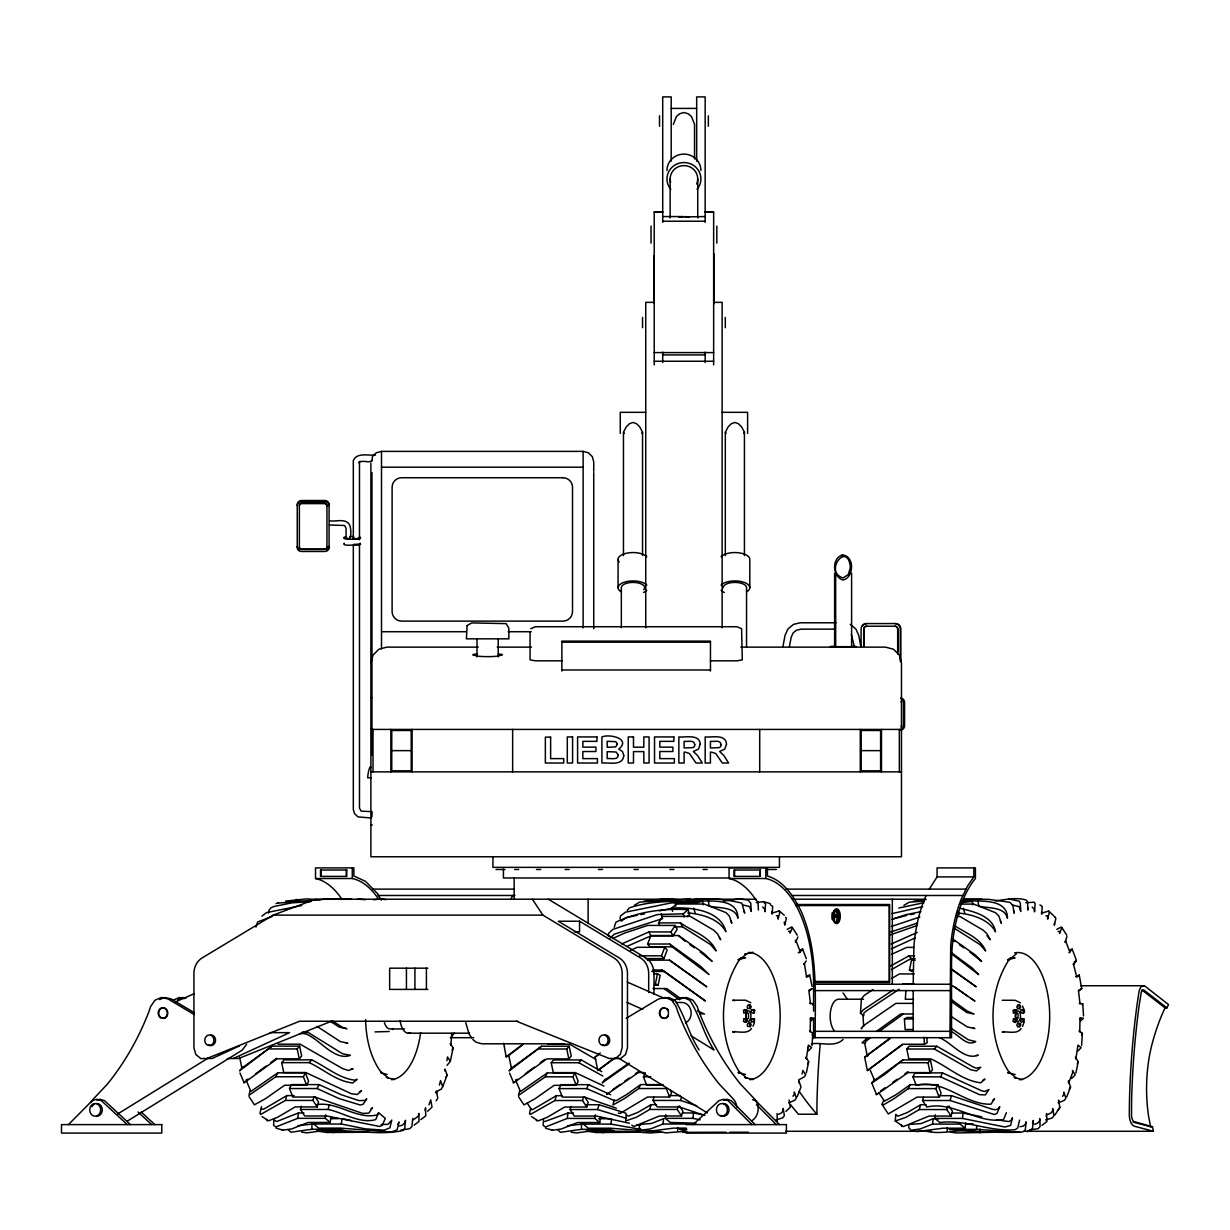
<?xml version="1.0" encoding="UTF-8"?>
<svg xmlns="http://www.w3.org/2000/svg" width="1230" height="1230" viewBox="0 0 1230 1230"><rect width="100%" height="100%" fill="white"/><g stroke="black" fill="none" stroke-linecap="round" stroke-linejoin="round"><path stroke-width="1.5" d="M790.598 1104.725A365.064 182.532 90 0 0 798.47 1114.226L816.858 1114.226L817.012 1100.727A455.792 227.888 90 0 1 820.241 1043.624M255.917 927.113L257.639 921.962L272.522 916.289M608.435 936.153L608.527 933.478L612.909 929.373L657.389 914.567L683.219 913.798L688.154 909.708L689.553 914.52L687.078 916.581M614.201 927.297L615.938 922.131C638.324 911.645 663.57 908.17 688.154 909.708M1054.986 1114.872L1059.845 1107.4L1058.615 1100.127L1058.492 1102.68M436.419 1093.562L436.542 1091.01L437.772 1098.282L436.143 1100.758M450.995 1044.024L451.702 1033.354M811.062 1020.9L813.83 1018.148L810.432 1017.717L810.201 1031.862L809.571 1030.755L812.83 1033.277L812.031 1045.439M899.207 989.212L865.966 1011.245L863.906 1013.028L863.721 1015.795L860.462 1013.274L861.4 998.852L864.229 995.378L872.992 989.55M905.91 990.411L905.326 999.267L913.613 999.267M1080.617 1020.977L1083.384 1018.225L1079.986 1017.794L1079.771 1031.939L1079.125 1030.832L1082.385 1033.354L1081.585 1045.515M1054.525 923.146L1054.31 925.191L1055.894 918.441L1055.186 917.395M273.983 1119.377L273.583 1125.327L275.92 1126.941L297.706 1118.347L325.274 1118.347L330.209 1122.437L330.932 1117.055M297.706 1118.347L298.429 1112.966L303.933 1112.966M325.274 1118.347L325.75 1114.764M397.828 1124.481L399.012 1121.975L397.136 1129.74L391.417 1132.061L340.756 1128.125L318.693 1128.125L313.742 1124.02L341.325 1124.02L342.032 1118.639L351.288 1120.515M543.537 1119.454L543.137 1125.404L545.474 1127.018L567.261 1118.424L594.828 1118.424L599.779 1122.513L600.486 1117.132M567.261 1118.424L567.983 1113.042L573.488 1113.042M594.828 1118.424L595.305 1114.841M660.971 1132.138L610.311 1128.202L588.248 1128.202L583.312 1124.097L610.88 1124.097L611.602 1118.716L598.733 1118.716M639.231 1125.204L639.277 1127.833L641.522 1130.155L650.655 1128.879L662.97 1124.02L663.693 1118.639L651.377 1123.497L640.83 1124.297M696.042 1123.205L670.242 1122.437L665.292 1118.347L665.784 1114.764M665.292 1118.347L692.874 1118.347L693.582 1112.966L704.682 1115.21M908.786 1125.281L908.832 1127.91L911.076 1130.247L920.209 1128.971L932.524 1124.097L933.247 1118.716L938.751 1118.716M1019.609 1120.115L1017.733 1127.879L1015.211 1129.694C989.704 1132.107 965.442 1119.131 939.797 1122.513L934.861 1118.424L935.338 1114.841M934.861 1118.424L962.429 1118.424L963.152 1113.042L981.648 1116.779M916.888 1131.631L942.98 1128.202L965.043 1128.202L965.75 1122.821M268.524 913.121L268.97 910.261L270.938 907.832L273.875 906.51L291.833 902.866L310.929 901.575M620.074 918.795L620.52 915.935L625.424 912.183L671.488 902.866L697.395 902.605L702.699 901.221L703.176 904.803M777.329 1121.499L777.083 1113.519M425.073 1110.567L425.534 1107.846L425.78 1115.825L420.875 1119.577M1046.177 1116.333L1046.653 1113.596L1046.884 1121.576L1041.979 1125.327M782.957 646.488L785.032 635.433L787.861 629.068L793.504 624.363L800.299 622.78L835.97 622.78M789.399 646.688L791.151 637.34L793.073 633.004L796.425 630.221L801.038 629.145L835.155 629.145M673.317 124.415L676.438 116.466L679.867 113.667L683.942 112.56L688.001 113.667L691.445 116.466L694.55 124.415L694.55 158.962M447.013 1065.349L450.318 1061.382L453.117 1047.929L450.303 1043.486L450.749 1045.208M657.466 973.868L655.421 983.754L658.112 985.199L660.156 975.313L657.466 973.868L653.791 973.868M808.433 1050.835L811.6 1047.545L808.387 1045.054L806.327 1058.922L805.865 1057.2L808.679 1061.644L806.327 1072.991M912.122 971.562L909.431 970.116L911.492 960.23L915.166 960.23M1075.881 1073.067L1078.233 1061.721L1075.435 1057.277L1075.881 1058.999L1077.941 1045.131L1081.155 1047.637L1077.987 1050.927M370.891 663.032L373.028 655.083L378.855 649.255L386.804 647.134L478.239 647.134M372.321 457.637C372.767 465.54 362.942 458.882 358.699 462.603L360.021 461.312M261.544 1106.646L259.961 1113.396L260.668 1114.442L285.391 1100.435L312.958 1100.435L317.202 1106.939L295.154 1106.939L277.734 1117.194L268.54 1120.822L262.036 1116.548M285.391 1100.435L286.79 1095.607L294.139 1095.607M316.571 1104.648C337.343 1101.127 356.685 1120.038 377.072 1114.887L378.548 1112.75L385.282 1118.316L382.438 1125.158L379.701 1126.48L326.765 1115.979L304.717 1115.979L300.474 1109.46L301.396 1106.247M312.958 1100.435L313.896 1097.206M317.202 1106.939L318.601 1102.126L315.203 1096.914M300.474 1109.46L328.041 1109.46L329.425 1104.648M378.548 1112.75L375.719 1119.592C360.052 1124.174 343.201 1112.55 328.041 1109.46M530.653 1108.261L529.515 1113.473L530.222 1114.518L554.945 1100.512L582.513 1100.512L586.756 1107.031L564.708 1107.031L547.288 1117.271L538.094 1120.914L531.591 1116.625M554.945 1100.512L556.344 1095.684L561.849 1095.684M629.452 1123.236L596.319 1116.056L574.272 1116.056L570.028 1109.552L570.951 1106.323M582.513 1100.512L583.451 1097.298M586.756 1107.031L588.155 1102.203L584.757 1096.991M570.028 1109.552L597.596 1109.552L598.995 1104.725L625.901 1113.196M626.239 1114.288L625.701 1120.914L636.556 1117.194L649.686 1109.46L677.253 1109.46L681.497 1115.979L659.449 1115.979L633.804 1126.511L631.805 1125.158M649.686 1109.46L651.085 1104.648L656.589 1104.648M704.636 1115.395L679.283 1106.939L657.235 1106.939L652.992 1100.435L653.914 1097.206M677.253 1109.46L678.191 1106.247M652.992 1100.435L680.559 1100.435L681.482 1097.206M681.497 1115.979L682.896 1111.151L679.498 1105.939M895.794 1114.365L895.255 1120.991L903.358 1126.588L929.004 1116.056L951.051 1116.056L952.451 1111.244L949.053 1106.031M895.255 1120.991L906.11 1117.271L919.24 1109.552L920.64 1104.725L926.144 1104.725M1006.386 1112.72L1003.542 1119.561C977.742 1124.389 953.558 1100.712 926.79 1107.031L922.546 1100.512L923.469 1097.298M951.051 1116.056L946.808 1109.552L947.746 1106.323M950.114 1100.512L951.513 1095.684L992.595 1109.368L995.7 1109.721L998.33 1108.768L999.775 1106.723L996.977 1113.473L994.317 1114.518L950.114 1100.512L922.546 1100.512M795.395 940.335L795.579 942.318L797.947 936.937M623.456 555.529L623.456 432.284L626.239 426.918L629.345 423.796L633.004 422.428L636.648 423.796L639.754 426.918L642.552 432.284L642.552 555.529M725.316 555.529L725.316 432.284L728.114 426.918L731.22 423.796L734.879 422.428L738.523 423.796L741.629 426.918L744.427 432.284L744.427 555.529M1032.508 1123.128L1033.338 1120.422L1032.508 1128.571L1027.158 1131.708M787.231 929.296L791.889 926.928L792.381 927.651L789.967 933.109L790.46 931.494L788.522 931.31M878.927 1092.87L884.447 1101.173L895.963 1094.746L910.277 1084.676L937.844 1084.676L941.104 1093.163L939.12 1097.099L917.073 1097.099L888.26 1113.949L881.987 1104.356L883.77 1100.143M1056.785 929.373L1061.444 927.005L1061.951 927.727L1059.522 933.186L1060.014 931.571L1058.077 931.387M435.435 1092.394L441.355 1089.042L442.677 1086.674L447.105 1075.128L444.983 1069.07L445.183 1071.284M647.626 944.025L669.689 944.025L700.423 966.15L709.11 974.56L672.103 946.808L650.04 946.808L647.626 944.025L650.885 935.523L678.453 935.523L703.775 953.358L712.109 961.353L700.239 951.958M664.754 947.3L667.167 950.098L663.908 958.585L661.494 955.802L664.754 947.3L637.171 947.3L630.39 950.406M745.426 1020.946L744.934 1022.222L743.474 1021.454L743.873 1018.548L745.319 1019.332M752.991 1026.251L754.128 1023.283M797.255 1096.637L800.991 1086.905L798.87 1080.847L799.07 1083.061M1014.981 1021.023L1014.489 1022.299L1013.028 1021.53L1013.428 1018.625L1014.873 1019.409M1022.561 1026.327L1023.698 1023.36M1066.81 1096.714L1070.546 1086.982L1068.424 1080.924L1068.624 1083.138L1072.837 1072.16L1072.437 1070.484L1075.189 1074.882L1071.576 1078.479M454.439 1032.985L451.625 1036.46M812.061 1034.968L812.83 1033.277M860.462 1013.274L863.276 1009.799L893.349 989.873M1081.616 1035.045L1082.385 1033.354M1153.386 1131.277L1134.444 1126.234A11.839 5.919 -90 0 1 1129.309 1114.226L1129.463 1100.727A455.792 227.888 -90 0 1 1136.92 1005.602L1138.842 992.656A9.732 4.874 -90 0 1 1145.284 986.368L1168.5 1004.587L1166.916 1007.893L1165.071 1007.893L1163.872 1010.43A162.883 81.441 -90 0 0 1152.233 1043.424A96.248 48.124 -90 0 0 1148.728 1117.163L1150.65 1126.757L1152.479 1126.757L1153.386 1131.277L1025.113 1131.277M511.142 898.684L512.679 895.486M926.221 895.486L924.683 898.684A102.536 51.26 -90 0 0 913.921 945.978L913.183 984.246M929.311 889.121L937.06 876.898L937.06 867.903L975.405 867.903L975.405 878.512A99.338 49.661 90 0 0 951.528 963.413L951.528 1037.689L812.569 1037.689M452.087 1050.036L453.117 1047.929M807.649 1063.75L808.679 1061.644M1077.203 1063.827L1078.233 1061.721M250.09 1090.687L248.952 1095.33L275.812 1076.757L277.78 1072.821L305.363 1072.821L308.622 1081.308L306.639 1085.244L284.591 1085.244L265.618 1098.605L254.41 1104.832L249.044 1096.637M289.527 1088.535L291.495 1084.599L319.062 1084.599L341.11 1094.669L358.976 1100.619L364.987 1100.435L366.725 1098.821L363.065 1104.279L360.206 1105.001L339.142 1098.605L317.094 1088.535L289.527 1088.535L292.786 1097.022L314.834 1097.022L362.773 1113.427L368.846 1113.135L372.49 1107.677L370.768 1109.291M306.639 1085.244L303.395 1076.757L305.363 1072.821M317.094 1088.535L319.062 1084.599M519.66 1090.764L518.507 1095.407L545.367 1076.834L547.35 1072.898L574.917 1072.898L578.177 1081.385L576.209 1085.321L554.146 1085.321L535.173 1098.682L523.965 1104.909L518.599 1096.714M616.322 1108.168L584.404 1097.099L562.341 1097.099L559.081 1088.611L561.049 1084.676L588.616 1084.676L610.664 1094.746M576.209 1085.321L572.949 1076.834L574.917 1072.898M559.081 1088.611L586.649 1088.611L588.616 1084.676M614.216 1100.066L612.924 1105.001L624.44 1098.605L638.739 1088.535L640.707 1084.599L662.77 1084.599M663.216 1085.244L646.673 1085.244L643.413 1076.757L645.381 1072.821M618.198 1113.135L620.105 1113.427L647.518 1097.022L669.566 1097.022L671.534 1093.086L670.242 1089.688M912.967 1076.834L914.936 1072.898L942.518 1072.898L981.509 1090.718L984.554 1091.502L988.966 1089.519L985.353 1094.9L979.541 1094.669L940.535 1076.834L912.967 1076.834L916.227 1085.321C943.687 1078.295 964.735 1105.14 990.919 1104.186L994.563 1098.728L992.841 1100.343M881.987 1104.356L883.878 1104.632L893.995 1098.682L908.293 1088.611L910.277 1084.676M940.535 1076.834L942.518 1072.898M939.12 1097.099L935.876 1088.611L937.844 1084.676M812.6 1004.879L813.184 1003.711L809.724 1003.296L810.462 1003.711L808.863 990.258L812.184 988.582L809.724 990.627M1082.154 1004.956L1082.738 1003.788L1079.279 1003.373L1080.017 1003.788L1078.418 990.335L1081.739 988.659L1079.248 975.067L1075.866 976.758L1076.619 976.466L1073.36 963.797M446.905 1060.721L447.52 1056.939L450.318 1061.382M445.783 1077.495L447.105 1075.128M1069.224 1089.35L1070.546 1086.982M371.583 461.373L372.106 460.435M439.387 1085.137L440.555 1080.617L442.677 1086.674M808.002 1047.729L808.971 1046.146M802.083 1073.975L802.883 1070.408L805.635 1074.805L804.482 1076.742L798.624 1079.94M659.787 925.529L658.481 922.9L662.724 916.381L690.291 916.381L713.538 930.064L717.398 933.724L720.703 939.72L719.335 937.583M621.611 943.964L648.917 931.94L670.965 931.94L675.224 925.421L677.192 929.357L672.933 935.876L650.885 935.876L626.962 946.362M745.319 1012.428L743.873 1013.213L743.474 1010.307L744.934 1009.538L745.426 1010.814M753.129 1021.454L751.684 1022.222L751.176 1020.946L751.284 1019.332L752.745 1018.548M1014.873 1012.505L1013.428 1013.289L1013.028 1010.384L1014.489 1009.615L1014.981 1010.891M1022.683 1021.53L1021.238 1022.299L1020.746 1021.023L1021.484 1018.425L1022.299 1018.625M623.456 432.284L624.271 433.421M642.552 432.284L641.737 433.421M725.316 432.284L726.13 433.421M744.427 432.284L743.612 433.421M1058.215 1109.875L1059.845 1107.4M272.045 1046.146L241.88 1068.147L242.495 1067.225L239.527 1070.869L272.045 1046.146L299.613 1046.146L301.673 1056.032L299.259 1058.815L277.196 1058.815L244.14 1082.8L239.973 1072.991M541.6 1046.223L511.434 1068.224L512.049 1067.302L509.082 1070.946L541.6 1046.223L569.167 1046.223L571.227 1056.109L568.813 1058.892L546.75 1058.892L513.694 1082.877L509.527 1073.067M803.79 963.72L803.79 964.535L806.188 960.953M1073.975 963.69L1073.36 964.612L1076.327 960.968L1075.881 958.846L1072.145 949.114L1070.223 949.929M796.025 940.781L800.238 951.759L799.577 952.743L802.59 949.037L800.668 949.852M810.324 1019.316L811.108 1018.148M874.115 1080.309L874.776 1079.325L871.747 1083.03L876.621 1094.654L908.001 1072.606L930.064 1072.606L932.463 1069.823L930.418 1059.937L902.851 1059.937L874.592 1080.34L870.287 1070.346M1079.879 1019.393L1080.663 1018.225M973.822 867.903L973.822 876.898L967.518 886.107L961.445 898.684A102.536 51.26 90 0 0 950.682 945.978L949.944 1037.689M243.709 1082.723L244.416 1081.662M513.264 1082.8L513.986 1081.739M607.343 1093.439L606.621 1094.5L638.447 1072.529L643.951 1072.529M876.191 1094.577L876.913 1093.516M1072.145 949.114L1069.131 952.82L1069.793 951.836L1065.58 940.858L1065.134 942.395L1066.902 936.507M428.978 1104.832L430.761 1099.866L432.007 1107.138L427.61 1111.244M609.88 938.183L614.293 934.2L662.555 918.626L661.156 913.798M792.966 1096.268L794.426 1094.177L794.273 1092.04L796.348 1098.021L794.918 1100.189L788.676 1102.88M1062.52 1096.345L1063.981 1094.254L1063.827 1092.117L1065.903 1098.113L1064.473 1100.266L1058.231 1102.956M392.385 1029.541L393.108 1028.526M751.515 1028.526C747.379 1034.614 738.661 1031.078 732.68 1032.032L734.74 1031.493L733.418 1031.909M1021.069 1028.603C1016.933 1034.691 1008.216 1031.155 1002.235 1032.124L1004.295 1031.57L1002.973 1031.985M246.692 1044.224L242.187 1050.174L127.613 1120.93M261.929 916.104L266.495 912.614L301.642 905.511M627.254 910.369L629.207 907.955C652.684 899.883 678.207 901.482 702.699 901.221M329.732 520.828C336.021 521.889 344.938 518.061 349.366 524.38C351.457 528.316 352.057 542.538 346.337 537.648M503.67 1043.255L506.16 1056.847L523.104 1044.009M614.723 1058.2L597.857 1070.484L595.074 1057.047L600.209 1052.942M597.857 1070.484L613.539 1058.523M812.031 986.322L809.694 974.99L807.587 976.835M902.374 1044.793L867.411 1070.561L864.629 1057.123L890.412 1037.843M867.411 1070.561L902.405 1044.255L924.468 1044.255L927.159 1042.809L926.805 1037.505M1079.248 975.067L1077.142 976.912M621.227 921.193L626.147 917.565L637.202 915.335M281.67 1062.643L284.084 1059.86L311.651 1059.86C325.842 1066.487 339.219 1078.572 355.193 1080.232L357.084 1079.248L352.841 1082.954C336.836 1081.524 323.444 1069.193 309.237 1062.643L281.67 1062.643L283.715 1072.529L305.763 1072.529L351.242 1093.685L357.269 1094.5L361.512 1090.795L359.621 1091.779M269.631 1048.929L297.199 1048.929L299.613 1046.146M309.237 1062.643L311.651 1059.86M603.899 1086.044L575.332 1072.606L553.269 1072.606L551.225 1062.72L553.638 1059.937L581.206 1059.937L601.808 1071.668M539.186 1049.005L566.769 1049.005L569.167 1046.223M551.225 1062.72L578.792 1062.72L581.206 1059.937M906.787 1049.005L909.201 1046.223L936.768 1046.223L973.238 1066.994L976.143 1068.117L980.74 1067.302L976.543 1070.946L970.824 1069.777L934.354 1049.005L906.787 1049.005L908.832 1058.892L930.895 1058.892C947.315 1066.287 962.383 1080.709 980.71 1082.8L984.969 1079.094L983.062 1080.078M871.747 1083.03L884.693 1074.451L902.851 1059.937M934.354 1049.005L936.768 1046.223M900.437 1062.72L928.004 1062.72L930.418 1059.937M511.434 1068.224L508.79 1055.448L522.719 1044.793M598.226 1055.048L595.074 1057.047M806.542 976.974L804.405 963.613M864.859 1044.116L867.258 1055.709L867.78 1055.125M1081.739 988.659L1079.294 990.704M68.434 1124.604L92.189 1100.681L96.786 1099.251L101.383 1100.681L127.259 1124.604M372.321 456.684L376.196 452.809L381.5 451.379L583.128 451.379L588.432 452.809L592.322 456.684L593.736 461.988L593.736 471.305M634.388 905.219L639.738 902.067L690.476 899.145M903.942 905.295L909.308 902.144L924.299 901.129M693.059 1124.604L718.935 1100.681L723.532 1099.251L728.114 1100.681L751.884 1124.604M672.626 911.338L671.688 908.109L676.638 904.019L704.206 904.019L725.992 912.614L729.375 916.104L731.819 923.269L730.743 920.809M749.055 1008.354L747.548 1008.354L747.24 1006.863L748.301 1004.741L749.055 1005.356M749.055 1026.404L747.548 1026.404L747.24 1024.898L748.301 1022.776L749.055 1023.391M843.073 1039.473C834.832 1047.668 821.64 1042.133 811.508 1043.793M1016.426 953.773L1008.662 960.2L1009.845 958.524C987.413 991.688 987.413 1040.226 1009.845 1073.39L1008.662 1071.714L1016.426 1078.141L1014.212 1077.465L1022.453 1079.633M1018.609 1008.431L1017.856 1009.061L1016.795 1006.939L1017.856 1004.818L1018.609 1005.433M1018.609 1026.481L1017.856 1027.096L1016.795 1024.974L1017.856 1022.853L1018.609 1023.483M530.776 628.715L535.373 626.731L737.001 626.731L741.582 628.715L742.305 659.864L737.001 660.833L710.463 660.833M266.187 1066.041L255.671 1073.744M270.661 1062.705L276.627 1058.261M534.251 1067.225L525.241 1073.821M540.216 1062.782L544.69 1059.445M629.007 1063.058L604.545 1080.232L605.221 1079.248L602.193 1082.954L629.452 1063.704M869.426 1053.833L890.213 1038.504M867.473 1037.889L862.045 1042.84L865.505 1043.271L865.397 1041.672L870.256 1037.889M876.544 1031.309L900.683 1013.981L913.536 1013.981M879.327 1031.309L903.466 1013.981M277.78 1072.821L250.905 1091.41L246.061 1080.002M547.35 1072.898L520.459 1091.502L515.616 1080.078M612.494 1089.826L620.105 1084.46M624.671 1081.247L629.237 1078.018M635.341 1073.729L638.385 1071.591M640.707 1084.599L626.408 1094.669L616.292 1100.619L614.354 1100.435M880.526 1090.979L885.093 1087.751M892.703 1082.4L897.27 1079.171M904.896 1073.821L907.94 1071.668M1074.082 962.137L1076.327 960.968M117.696 1113.965L208.054 1058.154M246.538 1080.032L248.045 1079.125M516.093 1080.109L517.599 1079.202M798.255 952.635L800.238 951.759M756.296 899.207L315.51 899.207L273.168 915.12L202.058 957.97A17.512 15.16 90 0 0 193.91 973.484L193.91 1047.776L195.816 1054.479L200.813 1058.584L206.932 1058.461L299.597 1021.238L517.599 1021.238M626.208 1018.286L658.65 998.945L665.353 997.484L671.749 1000.251L675.993 1006.432L677.853 1011.86A263.128 227.888 90 0 0 719.273 1084.107L733.126 1098.805A13.469 11.67 -90 0 1 736.862 1107.138M673.394 1000.897L676.685 998.945L683.403 997.484L689.799 1000.251C699.855 1015.642 703.745 1034.461 714.015 1049.959L691.168 1035.86M785.909 1111.428L790.29 1107.323L789.06 1100.051M286.79 1095.607L263.528 1109.291L261.329 1108.691M556.344 1095.684L533.097 1109.368L531.606 1109.721L527.224 1103.141M651.085 1104.648L637.94 1112.366L628.469 1116.117L626.439 1114.887M920.64 1104.725L907.494 1112.458L898.023 1116.194L895.994 1114.964M890.72 965.888L908.985 955.879L914.505 955.879M891.489 969.609L907.94 960.246L911.399 958.662L915.074 958.662M891.535 978.465L899.453 973.945L914.167 973.945M840.92 555.545C831.357 560.034 833.125 577.362 843.104 580.053C850.007 578.438 852.344 569.844 851.314 563.54C847.808 550.456 836.477 557.252 843.104 555.16M304.994 1033.569L307.685 1032.124L342.555 1053.756L350.319 1055.34C334.222 1061.428 319 1038.212 304.994 1033.569L299.474 1033.569M912.476 1029.541L905.111 1029.541L904.419 1018.932L907.11 1017.487L912.629 1017.487M239.435 1045.946L212.237 1058.461L207.639 1058.553M233.454 1058.461L289.573 1032.647L270.123 1032.647M612.555 938.582L624.44 933.155L647.641 925.421L675.224 925.421M890.597 934.785L917.196 925.498M891.181 944.04L917.257 932.417M891.458 948.761L915.105 937.937M891.473 954.357L906.741 947.392L914.09 947.392M414.141 1125.142L419.046 1121.391L418.815 1113.411L418.338 1116.133L413.418 1119.761M898.761 908.032L923.976 902.697M892.042 913.598L922.623 906.679M892.749 918.948L906.756 915.412M175.014 1002.112L194.294 993.64M159.715 999.56L164.497 997.484L171.216 998.945L194.263 1012.674M172.969 1000.251L179.365 997.484L184.392 998.576M177.75 999.56L182.547 997.484L185.899 998.207M359.483 544.137L353.656 544.398M778.405 1114.319L781.265 1113.089L783.018 1110.951L783.156 1108.491L784.371 1115.656L782.649 1117.87L776.099 1119.884M1047.96 1114.395L1050.835 1113.165L1052.572 1111.028L1052.726 1108.568L1053.926 1115.733L1052.219 1117.962L1045.654 1119.961M331.424 1021.238L238.758 1058.461L227.335 1058.584M506.16 1056.847L509.543 1055.156L508.79 1055.448M809.694 974.99L806.311 976.682L807.064 976.389M864.629 1057.123L868.011 1055.417L867.258 1055.709M773.163 912.752L779.128 910.969L784.263 915.212M298.429 1112.966L276.642 1121.56L274.29 1120.069M1042.717 912.829L1048.683 911.046L1054.986 917.057M567.983 1113.042L544.736 1121.576M933.247 1118.716L920.932 1123.59L910.385 1124.389M891.812 919.394L906.11 914.643L920.901 911.645M891.35 926.482L919.825 917.011M890.966 931.91L917.657 923.023M276.058 903.589L278.257 902.866M277.78 903.143L324.074 899.284L351.642 899.284M375.012 1031.909L389.203 1031.493M739.322 959.339L737.985 959.754L745.549 957.755L740.721 957.755M1008.877 959.415L1007.555 959.831L1015.104 957.832L1010.276 957.832M285.606 901.083L306.977 898.884L320.338 899.791M643.874 901.113L665.799 898.884L678.975 899.776M96.909 1100.204L99.968 1099.251L104.565 1100.681L130.442 1124.604M913.429 901.19L925.929 899.607M723.64 1100.204L726.715 1099.251L731.312 1100.681L755.066 1124.604M1034.353 1124.251L1037.367 1123.344L1039.381 1121.314L1039.857 1118.7L1040.073 1126.572L1038.074 1128.694L1029.433 1130.001M399.335 1126.019L402.425 1125.112L404.701 1123.005L405.516 1120.299L404.701 1128.448L402.425 1130.647C378.102 1135.782 353.102 1129.14 328.456 1131.216L333.761 1132.615M752.898 952.205L744.657 954.372L746.856 953.696L739.092 960.123L740.291 958.447C717.859 991.611 717.859 1040.149 740.291 1073.313L739.092 1071.638L746.856 1078.064L744.657 1077.372L752.898 1079.556M972.73 904.88L972.254 901.298L961.43 902.697M752.745 1013.213L751.284 1012.428L751.176 1010.814L751.684 1009.538L753.129 1010.307M1022.299 1013.289L1020.839 1012.505L1020.746 1010.891L1021.238 1009.615L1022.683 1010.384M665.184 998.207L668.536 997.484L674.932 1000.251C685.002 1015.642 688.877 1034.461 699.147 1049.959M679.867 998.945L686.586 997.484L692.982 1000.251L697.21 1006.432L699.071 1011.86A263.128 227.888 90 0 0 740.491 1084.107L754.359 1098.805A13.469 11.67 -90 0 1 752.16 1120.545M285.375 909.708L288.973 908.985M640.891 914.582L644.566 913.844M659.311 910.861L672.21 908.247M910.446 914.659L914.136 913.921M1019.947 1126.711L1023.037 1126.219L1025.297 1124.435L1026.128 1121.837L1025.297 1129.863L1023.037 1131.754L1019.947 1132.292L976.635 1129.355L949.068 1129.355C972.33 1131.293 996.346 1132.907 1019.839 1132.215M921.255 900.283L924.437 899.776M351.119 1069.085L353.102 1068.793L348.505 1070.484L342.647 1068.639L300.182 1044.178L278.118 1044.178M976.251 1055.448L978.234 1055.156C964.243 1060.829 951.851 1042.64 939.766 1037.889M357.807 899.145L365.356 899.683M373.705 899.837L380.5 898.884L385.989 899.653M723.563 901.083L739.322 898.884L748.194 900.129L750.792 903.266L751.192 911.415L749.7 906.618L742.874 904.957M756.235 902.62L763.338 901.636L770.241 903.589M994.87 900.914C1005.187 899.791 1016.303 896.87 1026.466 900.16L1027.573 902.051L1027.973 910.077L1027.573 907.494M1025.789 902.697L1034.292 902.22L1035.137 904.035L1034.492 911.799L1034.43 909.293L1032.17 907.094M297.891 1125.665L315.587 1123.713M276.058 1128.171L282.962 1130.124L291.833 1128.879L308.161 1122.437L330.209 1122.437M301.658 1132.123L306.977 1132.876L322.737 1130.678L344.784 1130.678L339.48 1129.278L311.913 1129.278L290.895 1132.215L288.281 1129.786M567.445 1125.742L585.142 1123.79M545.613 1128.248L552.516 1130.201L561.387 1128.971L577.716 1122.513L599.779 1122.513M571.212 1132.215L576.532 1132.953L592.291 1130.754L614.339 1130.754L609.035 1129.355L581.467 1129.355L560.45 1132.292L557.851 1129.863M686.863 1131.216L665.799 1132.876L655.16 1130.647M980.11 1128.971L980.11 1132.692C962.091 1126.788 942.349 1136.151 924.714 1130.724M678.653 217.034L705.159 216.557M369.046 1132.23L327.057 1132.476L316.541 1131.016M400.918 1130.078L409.651 1128.74L411.912 1126.542L412.742 1118.393M640.476 1132.184L596.612 1132.553L586.095 1131.093M661.356 1132.184L650.055 1132.953L625.578 1131.293L598.011 1131.293L603.315 1132.692M725.977 1132.23L682.835 1132.338M748.455 1132.246L729.774 1132.23M997.422 1132.184L956.187 1132.953L950.498 1132.154M852.113 646.457C870.333 646.765 815.874 646.765 834.109 646.457M671.196 108.409L696.672 108.409M662.709 211.883L654.222 211.883L654.222 364.88M705.159 211.883L713.646 211.883L713.646 364.88M654.222 212.19L662.709 212.19M705.159 212.19L713.646 212.19M662.709 216.557L682.973 216.557M662.709 221.215L705.159 221.215M654.222 302.365L645.735 302.365L645.735 627.854M713.646 302.365L722.133 302.365L722.133 627.854M654.222 352.595L713.646 352.595M662.709 354.917L705.159 354.917M654.222 361.251L713.646 361.251M645.735 412.327L620.274 412.327L620.274 433.421M722.133 412.327L747.609 412.327L747.609 433.421M375.442 455.008C368.523 455.869 356.885 452.056 353.318 460.558L353.318 539.293M381.5 467.185L583.128 467.185M329.486 524.995L344.569 525.487L346.061 528.193L346.061 537.987M349.827 536.495L353.656 536.495M381.5 631.713L466.001 631.713M508.236 631.713L531.283 631.713M561.895 642.183L710.463 642.183M497.274 647.134L531.56 647.134M740.798 647.134L885.554 647.134L893.518 649.255L899.345 655.083L901.467 663.032L901.467 856.757L370.891 856.757L370.891 472.597L371.952 472.597L371.952 755.082M561.895 660.833L535.373 660.833L530.068 659.864L530.068 631.605M561.895 669.981L710.463 669.981M370.891 697.579L371.952 697.579M370.891 729.421L901.467 729.421A4.244 3.982 -90 0 0 903.481 725.7L903.481 702.361A4.244 3.982 -90 0 0 901.482 698.686M391.755 750.638L411.204 750.638M861.169 750.638L880.603 750.638M370.891 767.197L369.83 767.197A34.701 34.701 0 0 0 367.709 777.806L370.891 777.806M370.891 771.871L901.467 771.871M371.306 818.011L357.992 816.889L354.486 813.568L353.318 809.402L353.318 544.936M370.891 824.93L372.321 824.93M496.059 869.487L500.303 869.487M500.841 869.487L504.946 869.487M514.632 869.487L518.722 869.487M536.48 869.487L540.723 869.487M565.139 869.487L569.229 869.487M598.41 869.487L602.515 869.487M634.065 869.487L638.309 869.487M669.843 869.487L673.948 869.487M703.13 869.487L707.235 869.487M767.428 869.487L771.533 869.487M772.056 869.487L776.299 869.487M937.06 876.898L973.822 876.898M730.036 877.989L503.439 877.989L503.439 869.133M381.254 900.176L377.425 893.534L365.495 881.357L353.871 875.991L353.871 867.903L315.526 867.903L315.526 878.512L352.287 878.512A106.703 53.351 -90 0 1 378.456 898.915M815.167 1037.689C815.013 995.316 818.504 950.959 801.084 911.107C793.642 896.501 784.033 881.003 767.428 875.991L767.428 867.903L729.067 867.903L729.067 878.512L765.829 878.512A106.703 53.351 90 0 1 813.583 984.63L813.583 1011.152M372.613 889.121L514.34 889.121M786.17 889.121L966.057 889.121M378.286 895.486L514.878 895.486M791.828 895.486L962.982 895.486M792.412 899.207L925.698 899.207M963.705 899.222L982.094 899.222M963.075 899.361L988.797 899.361L1009.83 902.297L1012.782 905.342L1014.243 913.214L1013.489 910.6M708.434 900.668L709.141 906.049C718.166 908.432 735.263 906.202 737.892 918.241C738 894.026 700.685 903.251 686.371 900.668C704.452 897.316 724.147 898.807 741.875 903.143L744.673 913.137L743.935 910.523M963.274 900.76C977.297 901.928 1007.585 896.993 1007.447 918.318C1004.818 906.279 987.721 908.509 978.711 906.141L977.988 900.76M961.23 901.298L972.254 901.298M960.891 904.096L973.76 904.096L995.547 912.706L998.945 916.181L1001.374 923.346L1000.298 920.886M795.887 904.511L889.659 904.511L889.659 982.509L814.844 982.509M795.533 905.572L889.136 905.572L889.136 981.448L814.644 981.448M671.688 908.109C689.953 906.941 720.626 909.831 725.931 931.71C719.166 918.841 701.146 913.859 687.785 912.937M959.631 908.201C972.561 911.338 992.918 915.673 995.485 931.787C988.72 918.918 970.701 913.936 957.34 913.014M273.168 915.12L542.891 915.12L614.016 957.97A17.512 15.16 -90 0 1 622.165 973.484L622.165 1047.776L620.243 1054.479L615.261 1058.584L609.142 1058.461L516.477 1021.238M956.171 916.458L959.846 916.458L983.093 930.141L986.967 933.816L990.273 939.797L986.983 935.569M648.687 992.533L648.687 973.484A17.512 15.16 90 0 0 640.538 957.97L579.545 921.224L558.328 921.224L619.32 957.97A17.512 15.16 -90 0 1 627.469 973.484L627.469 1047.776L625.547 1054.479L620.566 1058.584L614.447 1058.461M658.481 922.9L680.528 922.9C692.459 931.51 709.956 936.245 716.106 950.913L710.617 944.625L682.512 926.836L675.147 926.836M574.241 931.833L579.545 931.833L579.545 921.224M639.431 955.802L661.494 955.802M645.519 958.585L663.908 958.585M647.441 960.153L669.504 960.153L706.604 986.706L669.504 960.153M427.84 968.179L389.649 968.179L389.649 989.412L427.84 989.412M652.746 970.039L661.94 970.039L664.63 971.485L705.42 1001.005L661.94 970.039M909.431 970.116L913.121 970.116M651.762 971.485L664.63 971.485M902.928 983.831L913.952 983.831M814.475 984.246L949.944 984.246M654.437 985.199L658.112 985.199M1080.801 985.737L1143.977 985.737M653.007 988.566L666.814 988.566L680.636 998.591M814.475 990.611L949.944 990.611M863.537 999.221L838.66 999.221A16.974 8.487 -90 0 0 830.45 1011.798A16.974 8.487 -90 0 0 834.417 1030.909M732.68 1000.205L745.549 1000.205L750.792 1002.711M1002.235 1000.282L1015.104 1000.282L1020.346 1002.788M676.408 1002.481L681.989 1002.481A10.609 9.194 -90 0 1 690.999 1011.029A10.609 9.194 -90 0 1 685.494 1022.899M913.352 1003.373L895.855 1003.373L863.506 1025.651L861.108 1028.403L861.907 1028.833M904.419 1018.932L913.613 1018.932M404.624 1028.941L389.91 1028.941A12.73 6.365 -90 0 1 384.406 1022.561M814.475 1031.324L949.944 1031.324M302.165 1032.124L307.685 1032.124M408.299 1033.185L469.568 1033.185M450.288 1037.689L473.75 1037.689M564.524 1043.793L481.822 1043.793L476.041 1042.164L472.797 1039.473M547.673 1044.255L569.736 1044.255L595.751 1059.353M275.812 1076.757L303.395 1076.757M545.367 1076.834L572.949 1076.834M643.413 1076.757L650.762 1076.757M638.739 1088.535L666.306 1088.535L669.566 1097.022M908.293 1088.611L935.876 1088.611M669.089 1095.607L680.113 1095.607M938.644 1095.684L951.513 1095.684M586.126 1104.725L598.995 1104.725M919.24 1109.552L946.808 1109.552M682.558 1112.966L693.582 1112.966M952.112 1113.042L963.152 1113.042M331.008 1118.639L338.358 1118.639M965.611 1123.79L972.961 1123.79M662.97 1124.02L690.537 1124.02M932.524 1124.097L960.092 1124.097L965.043 1128.202M686.125 1124.604L786.401 1124.604L786.401 1133.091L686.125 1133.091M686.294 1128.125L673.425 1128.125L647.318 1131.554M686.863 1129.278L679.514 1129.278L684.818 1130.678M785.786 1131.277L931.295 1131.277M776.376 915.75L777.744 915.75L778.16 919.117L779.759 912.276L779.128 910.969M1045.93 915.827L1047.299 915.827L1047.714 919.194L1049.313 912.352L1048.683 911.046M295.907 899.545L299.674 899.807M640.569 1129.34L610.88 1124.097M381.146 1124.527L388.096 1124.297L391.786 1120.069L389.91 1127.833L384.191 1130.155L365.356 1128.879L341.325 1124.02M1039.934 904.896L1042.271 906.51L1041.641 914.167L1041.564 911.768M770.38 904.819L772.717 906.433L772.086 914.09L772.01 911.691M684.91 216.557L689.215 217.034M1008.877 898.961L1019.255 901.16L1020.346 903.358L1020.746 911.492L1019.255 906.695L1012.428 905.034M996.438 1119.777L1008.831 1121.576L1011.306 1120.146L1012.459 1117.747L1010.599 1125.404L1004.971 1127.018L962.429 1118.424M692.874 1118.347L700.27 1119.838M626.362 1118.393L597.596 1109.552M636.832 1124.727L640.507 1125.465M699.916 1013.612L704.559 1014.043L697.518 1010.86M972.853 1028.126L974.821 1028.541L967.349 1026.958L951.958 1017.01M345.861 1042.763L347.829 1043.194L340.356 1041.595L317.002 1026.373M1015.104 1074.559L1007.555 1072.575L1008.877 1072.991M745.549 1074.482L737.985 1072.498L739.322 1072.914M381.1 1072.898L387.143 1074.482M386.251 1077.372L394.492 1079.556M1152.479 1126.757L1133.845 1121.545A7.565 3.782 -90 0 1 1131.539 1116.164L1131.585 1100.942A451.533 225.767 -90 0 1 1138.98 1006.709L1141.209 992.518A5.443 2.721 -90 0 1 1143.777 989.996L1166.916 1007.893M1133.014 1122.067L1150.65 1126.757M752.652 1099.728L755.712 1100.681L779.466 1124.604M733.418 1000.328L734.74 1000.743M680.559 1100.435L696.626 1105.785M614.047 1100.466L586.649 1088.611M762.615 907.017L764.876 909.216L764.922 911.722L765.567 903.958L763.338 901.636M755.404 899.545L758.003 901.974L758.418 910M551.117 1129.694L552.516 1130.201M281.562 1129.617L282.962 1130.124M627.315 982.094L664.123 998.268M626.977 1002.435L642.752 1009.369M602.792 1076.004L578.792 1062.72M1141.932 989.996L1165.071 1007.893M954.849 925.775C965.596 933.124 980.418 937.967 985.661 950.99L980.172 944.702L953.65 927.851M194.202 1014.55L168.033 998.945L161.315 997.484L154.934 1000.251L150.69 1006.432L148.83 1011.86A263.128 227.888 90 0 1 107.41 1084.107L93.542 1098.805A13.469 11.67 90 0 0 91.02 1102.603M548.303 899.207L645.842 957.97A17.512 15.16 -90 0 1 653.991 973.484L653.991 994.44M618.629 1058.154L707.373 1112.966M970.562 998.299L974.975 1001.082L952.374 985.676M950.698 1028.095L968.302 1039.765L975.682 1041.579C966.719 1047.191 958.723 1034.399 951.205 1031.663M332.1 1020.731L342.171 1027.158L346.875 1028.757L339.403 1027.158L330.778 1021.7M952.481 938.751L975.467 955.095L981.663 961.43L969.793 952.035M951.912 939.443L954.895 941.534M959.369 944.686L963.828 947.838M950.913 952.327L972.284 968.087L978.665 974.637L951.866 954.08M685.341 941.457L678.453 935.523M689.799 944.609L694.274 947.761M955.064 987.121L968.025 996.531M951.728 999.79L967.072 1010.937L974.114 1014.12L966.857 1012.521L952.005 1002.02M664.031 988.566L679.375 999.713M952.005 969.317L976.159 986.783L950.79 968.979M388.449 1078.064L380.685 1071.638L381.884 1073.313C370.199 1058.092 366.125 1038.535 365.556 1019.701M850.268 624.363L855.926 629.068L858.74 635.433L860.816 646.488M141.219 1112.012L154.842 1124.604M138.037 1112.012L151.659 1124.604M756.481 1104.663L776.284 1124.604M908.985 955.879L911.399 958.662M669.689 944.025L672.103 946.808M784.248 922.116L784.755 925.114L786.339 918.364L785.632 917.319M843.073 992.918L846.855 998.56M532.39 899.207L542.891 915.12M1061.951 927.727L1066.81 935.2M792.381 927.651L797.255 935.123M471.597 1037.797L469.014 1033.83L465.786 1022.653M680.528 922.9L682.512 926.836M670.965 931.94L672.933 935.876M648.917 931.94L650.885 935.876M901.359 1125.235L901.99 1126.557M536.096 1119.561L536.726 1120.868M266.541 1119.485L267.171 1120.791M360.129 537.141L360.59 538.187L358.607 539.048L347.921 539.201A4.197 1.353 0 0 1 343.862 538.202A4.197 1.353 0 0 1 345.815 536.68M359.129 537.326L359.483 538.11L355.608 538.832L353.318 537.602M360.129 543.168L360.59 544.229L358.607 545.075L347.921 545.228A4.197 1.353 0 0 1 344.292 543.199M851.345 634.449L854.373 646.688M1022.561 1006.063L1023.698 1009.03M802.59 949.037L806.327 958.77M963.305 908.201L964.704 913.014M958.185 911.384L959.108 914.597M693.751 908.109L695.15 912.937M683.219 913.798L684.141 917.011M928.004 1062.72L930.064 1072.606M566.769 1049.005L568.813 1058.892M297.199 1048.929L299.259 1058.815M239.619 1057.185L241.88 1068.147M371.875 816.935L372.106 811.662L361.174 811.139L359.483 808.141L359.483 543.599M675.332 902.605L675.824 906.202M596.12 1128.971L596.612 1132.553M326.565 1128.894L327.057 1132.476M1082.738 1003.788L1083.538 1015.965M924.007 1037.182L924.468 1044.255M862.999 1015.965L863.706 1026.635M976.635 1125.635L976.635 1129.355M947.238 1127.572L947.238 1131.293M913.183 990.611L913.183 1031.324M900.837 661.54L900.837 628.868A5.304 5.228 -90 0 0 895.609 623.564L866.32 623.564A5.304 5.228 -90 0 0 861.092 628.868L861.092 646.165M900.283 661.54L900.283 628.868A5.304 5.228 -90 0 0 895.056 623.564M899.345 729.421L899.345 771.871M897.854 651.992L897.854 629.222A2.906 2.86 -90 0 0 894.902 626.224L866.673 626.224A2.906 2.86 -90 0 0 863.706 629.222L863.706 646.304M897.669 653.883L897.669 629.222A2.906 2.86 -90 0 0 894.717 626.224M892.319 899.207L892.319 984.046M881.495 729.421L881.495 771.871M863.891 646.304L863.891 629.222A2.906 2.86 -90 0 1 866.858 626.224M860.277 729.421L860.277 771.871M851.606 573.226L851.606 647.18M835.677 573.226L835.677 647.18M834.617 573.226L834.617 647.18M832.11 912.86L832.11 919.517M813.583 1018.732L813.583 1037.689M779.436 856.757L779.436 867.365L492.923 867.365L492.923 856.757M765.829 867.903L765.829 878.512M759.71 729.421L759.71 771.871M759.786 870.025L759.786 876.39M749.793 587.694L749.793 559.327A14.914 6.765 0 0 0 737.785 552.685A14.914 6.765 0 0 0 721.088 556.729M746.548 646.749L746.548 587.694A11.67 5.289 0 0 0 734.879 582.39A11.67 5.289 0 0 0 723.194 587.694M734.587 870.025L734.587 876.39M725.316 317.401L725.316 327.703M716.829 226.028L716.829 243.11M713.969 253.887L713.969 303.825M710.463 671.042L710.463 641.122L561.895 641.122L561.895 671.042M708.342 115.804L708.342 126.29M705.159 222.43L705.159 96.909L696.672 96.909L696.672 161.192M705.159 352.103L705.159 362.558M697.733 178.919L697.733 217.956M677.684 1127.495L677.684 1131.216M671.196 161.192L671.196 96.909L662.709 96.909L662.709 222.43M670.135 178.919L670.135 217.956M662.709 352.103L662.709 362.558M659.526 115.743L659.526 126.352M653.899 255.871L653.899 303.333M651.039 226.028L651.039 243.11M642.552 317.401L642.552 327.703M621.335 627.7L621.335 587.694A11.67 5.289 0 0 1 635.28 582.497A11.67 5.289 0 0 1 643.782 589.724M618.075 559.327L618.075 587.694M593.736 472.597L593.736 628.745M588.109 899.207L588.109 923.545M583.128 451.379L583.128 627.915M581.467 1123.79L581.467 1129.355M514.155 877.989L514.155 899.207M512.649 729.421L512.649 771.871M498.227 638.831L498.227 656.912M477.009 638.831L477.009 656.912M426.41 968.179L426.41 989.412M414.925 968.179L414.925 989.412M412.096 729.421L412.096 771.871M406.438 968.179L406.438 989.412M390.863 729.421L390.863 771.871M381.5 451.379L381.5 648.856M373.013 729.421L373.013 771.871M370.891 463.11L370.891 471.305M359.483 462.326L359.483 539.847M352.287 867.903L352.287 878.512M346.245 870.025L346.245 876.39M321.045 870.025L321.045 876.39M311.913 1123.713L311.913 1129.278M477.102 653.976A14.868 1.184 0 0 0 472.751 654.821L477.117 656.082A14.791 1.86 0 0 0 498.135 656.082L502.47 654.821A14.868 1.184 0 0 0 498.15 653.976M901.16 701.331A2.322 2.183 -90 0 1 901.482 702.638M900.575 698.117A4.244 3.982 -90 0 1 904.573 702.361L904.573 725.7A4.244 3.982 -90 0 1 900.575 729.959M901.482 725.423A2.322 2.183 -90 0 1 901.16 726.73M862.353 626.224A5.304 5.228 -90 0 1 866.873 623.564M299.367 505.853A2.322 2.183 0 0 1 301.765 503.608L324.551 503.608A2.322 2.183 0 0 1 326.949 505.853M297.245 505.591A4.244 3.982 0 0 1 301.488 501.609L324.828 501.609A4.244 3.982 0 0 1 329.087 505.591M299.367 546.858A2.322 2.183 0 0 0 301.765 549.103L324.551 549.103A2.322 2.183 0 0 0 326.949 546.858M299.367 549.841A4.244 3.982 0 0 1 297.245 546.397M329.087 546.397A4.244 3.982 0 0 1 326.949 549.841M619.213 561.91A14.914 6.765 0 0 1 627.285 553.07A14.914 6.765 0 0 1 646.78 556.729M646.78 590.277A14.914 6.765 0 0 1 643.551 592.476M621.165 591.815A14.914 6.765 0 0 1 625.532 581.836A14.914 6.765 0 0 1 646.78 585.096M721.088 585.096A14.914 6.765 0 0 1 742.336 581.836A14.914 6.765 0 0 1 746.702 591.815M724.316 592.476A14.914 6.765 0 0 1 721.088 590.277M666.952 170.478A16.974 16.374 0 0 1 683.942 154.104A16.974 16.374 0 0 1 700.916 170.478M670.827 189.312A16.974 16.374 0 0 1 672.318 166.972A16.974 16.374 0 0 1 695.55 166.972A16.974 16.374 0 0 1 697.056 189.312M670.611 182.363A13.791 13.299 0 0 1 684.833 165.635A13.791 13.299 0 0 1 696.687 184.008M210.945 1034.968A5.304 4.597 -90 0 1 215.388 1041.641A5.304 4.597 -90 0 1 208.654 1044.87M605.129 1034.968A5.304 4.597 -90 0 1 609.557 1041.641A5.304 4.597 -90 0 1 602.823 1044.87M666.768 1008.508A5.304 4.597 -90 0 1 668.459 1010.445M668.459 1015.749A5.304 4.597 -90 0 1 666.768 1017.687M664.477 1018.409A5.304 4.597 -90 0 1 659.88 1013.105A5.304 4.597 -90 0 1 664.477 1007.801M723.532 1103.495A6.365 5.52 -90 0 1 728.852 1111.52A6.365 5.52 -90 0 1 720.765 1115.379M96.786 1103.495A6.365 5.52 -90 0 1 102.305 1109.875A6.365 5.52 -90 0 1 96.786 1116.24M92.004 1106.677A6.365 5.52 -90 0 1 94.034 1104.356M816.858 1114.226A365.064 182.532 90 0 1 799.223 1091.364M834.786 909.754A7.426 3.721 -90 0 1 835.554 910.938M835.554 921.439A7.426 3.721 -90 0 1 834.786 922.623M315.526 878.512A106.703 53.351 -90 0 1 341.694 898.915M729.067 878.512A106.703 53.351 90 0 1 755.251 898.915M1015.98 1019.947A5.304 2.66 -90 0 1 1016.949 1011.214A5.304 2.66 -90 0 1 1020.5 1016.657A5.304 2.66 -90 0 1 1016.534 1020.792M1014.535 952.881A63.668 31.842 90 0 1 1049.59 1011.214A63.668 31.842 90 0 1 1019.516 1079.786M1016.749 1017.579A5.304 2.66 -90 0 1 1016.472 1018.855M748.301 952.451A63.668 31.842 90 0 1 780.128 1014.458A63.668 31.842 90 0 1 749.962 1079.709M745.949 1011.521A5.304 2.66 -90 0 1 746.502 1012.367M746.918 1018.778A5.304 2.66 -90 0 1 745.949 1020.716M420.645 1032.6A63.668 31.842 90 0 1 391.555 1079.709M410.497 1032.6A16.974 8.487 -90 0 1 400.088 1020.592M745.319 1010.307L746.502 1013.412L746.764 1009.538L745.319 1010.307M753.129 1019.332L754.313 1022.438L754.574 1018.548L753.129 1019.332M1014.873 1010.384L1016.072 1013.505L1016.318 1009.615L1014.873 1010.384M1022.683 1019.409L1023.883 1022.514L1024.129 1018.625L1022.683 1019.409M700.193 744.242L698.456 749.101L693.305 751.499L697.425 755.343L702.299 763.015L696.011 763.015L689.415 753.513L685.187 752.13L684.126 752.13L684.126 763.015L678.852 763.015L678.852 736.939C685.387 737.662 699.686 733.634 700.193 744.242M726.5 744.242L724.778 749.101L719.612 751.499L723.747 755.343L728.621 763.015L722.318 763.015L715.737 753.513L711.509 752.13L710.433 752.13L710.433 763.015L705.174 763.015L705.174 736.939C711.709 737.662 725.992 733.634 726.5 744.242M850.437 567.476L848.362 574.471L843.104 577.992C823.224 571.704 847.716 540.416 850.437 567.476M623.764 755.451C623.087 766.321 608.896 762.369 601.916 763.015L601.916 736.939C609.296 733.68 631.436 738.507 618.813 749.162L622.488 751.515L623.764 755.451M694.766 744.581L694.627 745.657A2.829 2.829 0 0 1 692.751 747.64L684.126 747.963L684.126 741.352C687.432 741.936 694.32 739.461 694.766 744.581M721.072 744.581L720.949 745.657A2.829 2.829 0 0 1 719.058 747.64L710.433 747.963L710.433 741.352C713.754 741.936 720.626 739.461 721.072 744.581M835.139 915.551C835.016 920.271 837.584 913.69 835.139 915.551M618.321 755.205C617.875 760.555 610.587 758.003 607.19 758.618L607.19 751.653L616.107 752.022L618.321 755.205M617.368 744.242L615.661 746.902L607.19 747.302L607.19 741.275L615.861 741.675L617.368 744.242M746.256 1013.628L746.256 1018.133L747.379 1019.07L748.501 1018.133L748.501 1013.628L747.379 1012.69L746.256 1013.628M749.393 1005.356L750.146 1008.984L751.207 1006.863L750.146 1004.741L749.393 1005.356M749.393 1023.391L750.146 1027.019L751.207 1024.898L750.146 1022.776L749.393 1023.391M1015.811 1013.705L1015.811 1018.209L1016.933 1019.147L1018.071 1018.209L1018.071 1013.705L1016.933 1012.767L1015.811 1013.705M1018.947 1005.433L1019.701 1009.061L1020.762 1006.939L1019.701 1004.818L1018.947 1005.433M1018.947 1023.483L1019.701 1027.096L1020.762 1024.974L1020.439 1023.483L1018.947 1023.483M467.108 625.578L466.401 638.831L508.851 638.831L508.851 628.223L506.191 623.625L471.705 622.918L467.108 625.578M745.703 1018.548L745.964 1022.438L747.148 1019.332L745.703 1018.548M753.513 1009.538L753.775 1013.412L754.959 1010.307L753.513 1009.538M1015.257 1018.625L1015.519 1022.514L1016.703 1019.409L1015.257 1018.625M1023.068 1009.615L1023.329 1013.505L1024.621 1011.998L1023.883 1009.399L1023.068 1009.615M834.863 911.199L834.37 911.599A5.289 2.645 -90 0 0 834.37 920.763L834.863 911.199M837 920.763L837 911.599A5.289 2.645 -90 0 1 837 920.763M562.956 477.732L401.672 477.732A9.548 9.486 0 0 0 392.109 487.203L392.109 611.571A9.548 9.533 0 0 0 401.672 621.119L562.956 621.119A9.548 9.533 0 0 0 572.519 611.571L572.519 487.203A9.548 9.486 0 0 0 562.956 477.732M324.828 500.518L301.488 500.518A4.244 3.982 0 0 0 297.245 504.515L297.245 547.473A4.244 3.982 0 0 0 301.488 551.471L324.828 551.471A4.244 3.982 0 0 0 329.087 547.473L329.087 504.515A4.244 3.982 0 0 0 324.828 500.518M324.551 503.239L301.765 503.239A2.322 2.183 0 0 0 299.367 505.499L299.367 547.212A2.322 2.183 0 0 0 301.765 549.472L324.551 549.472A2.322 2.183 0 0 0 326.949 547.212L326.949 505.499A2.322 2.183 0 0 0 324.551 503.239M411.204 730.482L391.755 730.482L391.755 770.81L411.204 770.81L411.204 730.482M880.603 730.482L861.169 730.482L861.169 770.81L880.603 770.81L880.603 730.482M572.58 736.939L567.307 736.939L567.307 763.015L572.58 763.015L572.58 736.939M596.934 736.939L577.593 736.939L577.593 763.015L597.426 763.015L597.426 758.618L582.866 758.618L582.866 751.515L595.95 751.515L595.95 747.133L582.866 747.133L582.866 741.352L596.934 741.352L596.934 736.939M633.496 736.939L628.238 736.939L628.238 763.015L633.496 763.015L633.496 751.607L643.813 751.607L643.813 763.015L649.086 763.015L649.086 736.939L643.813 736.939L643.813 747.194L633.496 747.194L633.496 736.939M673.871 736.939L654.529 736.939L654.529 763.015L674.363 763.015L674.363 758.618L659.803 758.618L659.803 751.515L672.887 751.515L672.887 747.133L659.803 747.133L659.803 741.352L673.871 741.352L673.871 736.939M550.625 737.139L545.351 737.139L545.351 763.015L563.709 763.015L563.709 758.618L550.625 758.618L550.625 737.139M346.768 870.025L320.507 870.025L320.507 876.39L346.768 876.39L346.768 870.025M760.325 870.025L734.049 870.025L734.049 876.39L760.325 876.39L760.325 870.025M161.776 1124.604L61.5 1124.604L61.5 1133.091L161.776 1133.091L161.776 1124.604M211.652 1044.87A5.304 4.597 -90 0 0 211.652 1035.675A5.304 4.597 -90 0 0 204.764 1040.273A5.304 4.597 -90 0 0 211.652 1044.87M607.512 1042.917A5.304 4.597 -90 0 0 603.53 1034.968A5.304 4.597 -90 0 0 599.548 1042.917A5.304 4.597 -90 0 0 607.512 1042.917M666.245 1017.687A5.304 4.597 -90 0 0 666.245 1008.508A5.304 4.597 -90 0 0 659.341 1013.105A5.304 4.597 -90 0 0 666.245 1017.687M166.711 1015.749A5.304 4.597 -90 0 0 162.729 1007.801A5.304 4.597 -90 0 0 158.762 1015.749A5.304 4.597 -90 0 0 166.711 1015.749M165.558 1017.687A5.304 4.597 -90 0 0 165.558 1008.508A5.304 4.597 -90 0 0 158.67 1013.105A5.304 4.597 -90 0 0 165.558 1017.687M724.685 1115.379A6.365 5.52 -90 0 0 724.685 1104.356A6.365 5.52 -90 0 0 716.413 1109.875A6.365 5.52 -90 0 0 724.685 1115.379M97.954 1115.379A6.365 5.52 -90 0 0 97.954 1104.356A6.365 5.52 -90 0 0 89.682 1109.875A6.365 5.52 -90 0 0 97.954 1115.379M839.229 921.439A7.426 3.721 -90 0 0 837.569 909.016A7.426 3.721 -90 0 0 833.017 918.103A7.426 3.721 -90 0 0 839.229 921.439M837.938 920.686A6.365 3.183 -90 0 0 836.508 910.046A6.365 3.183 -90 0 0 832.618 917.826A6.365 3.183 -90 0 0 837.938 920.686M750.177 1019.87A5.304 2.66 -90 0 0 748.993 1010.998A5.304 2.66 -90 0 0 745.734 1017.502A5.304 2.66 -90 0 0 750.177 1019.87"/></g></svg>
